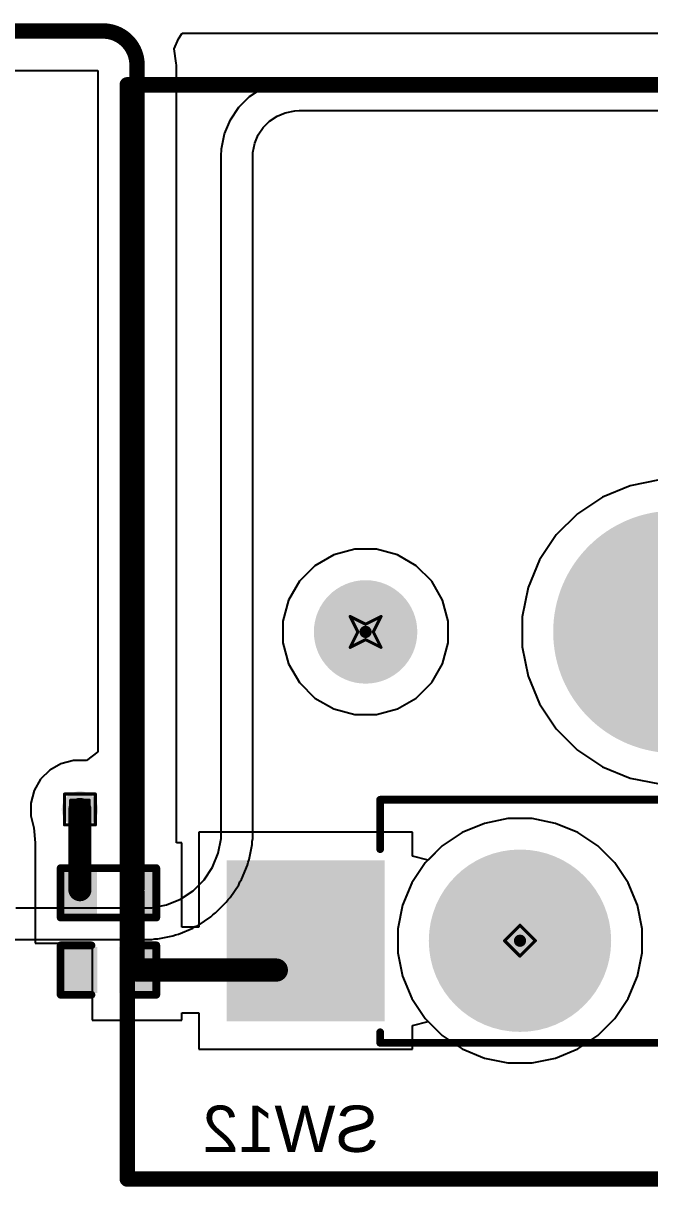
# Model space of a CAD drawing. Header units: inches. Extents: x 0 to 386, y 0 to 148.
# Drawn here: x 134.68 to 144.98, y 11.49 to 30.63 of the extents above; entities that cross this region are included whole.
import ezdxf

# ---------------------------------------------------------------- set-up
doc = ezdxf.new("R2010")
doc.units = ezdxf.units.IN
for name, color, linetype in [('Bottom Layer', 5, 'Continuous'), ('Bottom Overlay', 54, 'Continuous'), ('Bottom Paste', 16, 'Continuous'), ('Bottom Solder', 6, 'Continuous'), ('Drill Drawing', 1, 'Continuous'), ('Pad Holes', 156, 'Continuous'), ('Top Layer', 1, 'Continuous'), ('Top Overlay', 2, 'Continuous'), ('Top Solder', 216, 'Continuous'), ('Via Holes', 16, 'Continuous')]:
    doc.layers.add(name, color=color, linetype=linetype)
doc.styles.add('Arial', font='', dxfattribs={"height": 0.2})
doc.styles.get('Arial').set_extended_font_data('Arial')

# ---------------------------------------------------------------- blocks, each defined once
blk = doc.blocks.new('CPG151101S11_16_B_23')
at = {"layer": 'Bottom Layer'}
for points in [[(5.4750081, 3.8150038), (7.975003099999999, 3.8150038), (7.975003099999999, 1.2649962), (5.4750081, 1.2649962)], [(-7.975003099999999, 1.2750038), (-5.4750081, 1.2750038), (-5.4750081, -1.2750038), (-7.975003099999999, -1.2750038)]]:
    blk.add_hatch(color=5, dxfattribs=at).paths.add_polyline_path(points)
at = {"layer": 'Bottom Paste'}
for points in [[(5.4750081, 3.8150038), (7.975003099999999, 3.8150038), (7.975003099999999, 1.2649962), (5.4750081, 1.2649962)], [(-7.975003099999999, 1.2750038), (-5.4750081, 1.2750038), (-5.4750081, -1.2750038), (-7.975003099999999, -1.2750038)]]:
    blk.add_hatch(color=16, dxfattribs=at).paths.add_polyline_path(points)
at = {"layer": 'Bottom Solder'}
for points in [[(5.4249955, 3.8650164), (8.025015699999999, 3.8650164), (8.025015699999999, 1.2149836), (5.4249955, 1.2149836)], [(-8.025015699999999, 1.3250164), (-5.4249955, 1.3250164), (-5.4249955, -1.3250164), (-8.025015699999999, -1.3250164)]]:
    blk.add_hatch(color=6, dxfattribs=at).paths.add_polyline_path(points)
h = blk.add_hatch(color=6, dxfattribs=at)
edge = h.paths.add_edge_path()
edge.add_arc((3.199892, 2.54), 0.1016, 0, 360)
h = blk.add_hatch(color=6, dxfattribs=at)
edge = h.paths.add_edge_path()
edge.add_arc((-3.199892, 0), 0.1016, 0, 360)
h = blk.add_hatch(color=6, dxfattribs=at)
edge = h.paths.add_edge_path()
edge.add_arc((-4.420108, -2.54), 0.1016, 0, 360)
h = blk.add_hatch(color=6, dxfattribs=at)
edge = h.paths.add_edge_path()
edge.add_arc((0.6598919999999999, -2.54), 0.1016, 0, 360)
h = blk.add_hatch(color=6, dxfattribs=at)
edge = h.paths.add_edge_path()
edge.add_arc((5.739891999999999, -2.54), 0.1016, 0, 360)
at = {"layer": 'Pad Holes'}
h = blk.add_hatch(color=7, dxfattribs=at)
edge = h.paths.add_edge_path()
edge.add_arc((3.199892, 2.54), 1.499997, 0, 360)
h = blk.add_hatch(color=7, dxfattribs=at)
edge = h.paths.add_edge_path()
edge.add_arc((-3.199892, 0), 1.499997, 0, 360)
h = blk.add_hatch(color=7, dxfattribs=at)
edge = h.paths.add_edge_path()
edge.add_arc((0.6598919999999999, -2.54), 1.9939, 0, 360)
h = blk.add_hatch(color=7, dxfattribs=at)
edge = h.paths.add_edge_path()
edge.add_arc((-4.420108, -2.54), 0.8509, 0, 360)
h = blk.add_hatch(color=7, dxfattribs=at)
edge = h.paths.add_edge_path()
edge.add_arc((5.739891999999999, -2.54), 0.8509, 0, 360)
at = {"layer": 'Top Solder'}
h = blk.add_hatch(color=216, dxfattribs=at)
edge = h.paths.add_edge_path()
edge.add_arc((3.199892, 2.54), 0.1016, 0, 360)
h = blk.add_hatch(color=216, dxfattribs=at)
edge = h.paths.add_edge_path()
edge.add_arc((-3.199892, 0), 0.1016, 0, 360)
h = blk.add_hatch(color=216, dxfattribs=at)
edge = h.paths.add_edge_path()
edge.add_arc((-4.420108, -2.54), 0.1016, 0, 360)
h = blk.add_hatch(color=216, dxfattribs=at)
edge = h.paths.add_edge_path()
edge.add_arc((0.6598919999999999, -2.54), 0.1016, 0, 360)
h = blk.add_hatch(color=216, dxfattribs=at)
edge = h.paths.add_edge_path()
edge.add_arc((5.739891999999999, -2.54), 0.1016, 0, 360)
at = {"layer": 'Bottom Overlay'}
for points in [[(-5.499989, 1.9063716, 0.127, 0.127, -0.4142135623730951), (-3.1963614, 4.209999199999999, 0.127, 0.127, 0)], [(5.499989, 4.2200068, 0.127, 0.127, 0), (-3.1863538, 4.2200068, 0.127, 0.127, 0)], [(5.499989, 4.2200068, 0.127, 0.127, -0.4142135623730951), (5.4899814, 4.209999199999999, 0.127, 0.127, 0)], [(5.499989, 4.2200068, 0.127, 0.127, 0), (5.499989, 4.046143799999999, 0.127, 0.127, 0)], [(-5.499989, 1.9063716, 0.127, 0.127, 0), (-5.499989, -1.5061438, 0.127, 0.127, 0)], [(5.499989, 1.0338562, 0.127, 0.127, 0), (5.499989, 0.4700016, 0.127, 0.127, 0)], [(5.5000144, 0.4699508, 0.127, 0.127, 0), (5.499989, 0.4700016, 0.127, 0.127, 0)], [(5.5000144, 0.4699508, 0.127, 0.127, 0), (5.5000144, 0.2200148, 0.127, 0.127, 0)], [(-1.99999854, -1.67998394, 0.127, 0.127, -0.2716855530014931), (-0.09999725999999999, 0.22001734, 0.127, 0.127, 0)], [(0.1500124, 0.2200148, 0.127, 0.127, 0), (-0.0999998, 0.2200148, 0.127, 0.127, 0)], [(1.1900154, 0.2200148, 0.127, 0.127, 0), (0.1500124, 0.2200148, 0.127, 0.127, 0)], [(5.5000144, 0.2200148, 0.127, 0.127, 0), (1.1900154, 0.2200148, 0.127, 0.127, 0)], [(-5.499989, -1.5061438, 0.127, 0.127, 0), (-5.499989, -1.6799814, 0.127, 0.127, 0)], [(-1.999996, -1.6799814, 0.127, 0.127, 0), (-5.499989, -1.6799814, 0.127, 0.127, 0)]]:
    blk.add_lwpolyline(points, format="xyseb", dxfattribs=at)
for points in [[(-3.2281114, 4.209999199999999, 0.0635, 0.0635, 1), (-3.1646114, 4.209999199999999, 0.0635, 0.0635, 1)], [(-3.2181038, 4.2200068, 0.0635, 0.0635, 1), (-3.1546038, 4.2200068, 0.0635, 0.0635, 1)], [(5.4582314, 4.209999199999999, 0.0635, 0.0635, 1), (5.521731399999999, 4.209999199999999, 0.0635, 0.0635, 1)], [(5.468239, 4.2200068, 0.0635, 0.0635, 1), (5.531739, 4.2200068, 0.0635, 0.0635, 1)], [(5.468239, 4.2200068, 0.0635, 0.0635, 1), (5.531739, 4.2200068, 0.0635, 0.0635, 1)], [(5.468239, 4.2200068, 0.0635, 0.0635, 1), (5.531739, 4.2200068, 0.0635, 0.0635, 1)], [(5.468239, 4.046143799999999, 0.0635, 0.0635, 1), (5.531739, 4.046143799999999, 0.0635, 0.0635, 1)], [(-5.531739, 1.9063716, 0.0635, 0.0635, 1), (-5.468239, 1.9063716, 0.0635, 0.0635, 1)], [(-5.531739, 1.9063716, 0.0635, 0.0635, 1), (-5.468239, 1.9063716, 0.0635, 0.0635, 1)], [(5.468239, 1.0338562, 0.0635, 0.0635, 1), (5.531739, 1.0338562, 0.0635, 0.0635, 1)], [(5.468239, 0.4700016, 0.0635, 0.0635, 1), (5.531739, 0.4700016, 0.0635, 0.0635, 1)], [(5.468239, 0.4700016, 0.0635, 0.0635, 1), (5.531739, 0.4700016, 0.0635, 0.0635, 1)], [(5.4682644, 0.4699508, 0.0635, 0.0635, 1), (5.5317644, 0.4699508, 0.0635, 0.0635, 1)], [(5.4682644, 0.4699508, 0.0635, 0.0635, 1), (5.5317644, 0.4699508, 0.0635, 0.0635, 1)], [(-0.1317498, 0.2200148, 0.0635, 0.0635, 1), (-0.0682498, 0.2200148, 0.0635, 0.0635, 1)], [(-0.13174726, 0.22001734, 0.0635, 0.0635, 1), (-0.06824725999999999, 0.22001734, 0.0635, 0.0635, 1)], [(0.1182624, 0.2200148, 0.0635, 0.0635, 1), (0.1817624, 0.2200148, 0.0635, 0.0635, 1)], [(0.1182624, 0.2200148, 0.0635, 0.0635, 1), (0.1817624, 0.2200148, 0.0635, 0.0635, 1)], [(1.1582654, 0.2200148, 0.0635, 0.0635, 1), (1.2217654, 0.2200148, 0.0635, 0.0635, 1)], [(1.1582654, 0.2200148, 0.0635, 0.0635, 1), (1.2217654, 0.2200148, 0.0635, 0.0635, 1)], [(5.4682644, 0.2200148, 0.0635, 0.0635, 1), (5.5317644, 0.2200148, 0.0635, 0.0635, 1)], [(5.4682644, 0.2200148, 0.0635, 0.0635, 1), (5.5317644, 0.2200148, 0.0635, 0.0635, 1)], [(-5.531739, -1.5061438, 0.0635, 0.0635, 1), (-5.468239, -1.5061438, 0.0635, 0.0635, 1)], [(-5.531739, -1.5061438, 0.0635, 0.0635, 1), (-5.468239, -1.5061438, 0.0635, 0.0635, 1)], [(-5.531739, -1.6799814, 0.0635, 0.0635, 1), (-5.468239, -1.6799814, 0.0635, 0.0635, 1)], [(-5.531739, -1.6799814, 0.0635, 0.0635, 1), (-5.468239, -1.6799814, 0.0635, 0.0635, 1)], [(-2.03174854, -1.67998394, 0.0635, 0.0635, 1), (-1.96824854, -1.67998394, 0.0635, 0.0635, 1)], [(-2.031746, -1.6799814, 0.0635, 0.0635, 1), (-1.968246, -1.6799814, 0.0635, 0.0635, 1)]]:
    blk.add_lwpolyline(points, format="xyseb", close=True, dxfattribs=at)
blk = doc.blocks.new('R___0402_B_46')
at = {"layer": 'Bottom Layer'}
for points in [[(-0.2412999999999999, 0.3174999999999999), (-0.2413000000000001, -0.3175), (-0.6985, -0.3174999999999999), (-0.6985, 0.3175)], [(0.6985, 0.3174999999999999), (0.6985, -0.3175), (0.2412999999999999, -0.3174999999999999), (0.2413000000000001, 0.3175)]]:
    blk.add_hatch(color=5, dxfattribs=at).paths.add_polyline_path(points)
at = {"layer": 'Bottom Paste'}
for points in [[(-0.2412999999999999, 0.3174999999999999), (-0.2413000000000001, -0.3175), (-0.6985, -0.3174999999999999), (-0.6985, 0.3175)], [(0.6985, 0.3174999999999999), (0.6985, -0.3175), (0.2412999999999999, -0.3174999999999999), (0.2413000000000001, 0.3175)]]:
    blk.add_hatch(color=16, dxfattribs=at).paths.add_polyline_path(points)
at = {"layer": 'Bottom Solder'}
for points in [[(-0.1862988399999999, 0.3725011599999999), (-0.18629884, -0.3725011600000001), (-0.75350116, -0.3725011599999999), (-0.75350116, 0.3725011600000001)], [(0.75350116, 0.3725011599999999), (0.75350116, -0.3725011600000001), (0.1862988399999999, -0.3725011599999999), (0.18629884, 0.3725011600000001)]]:
    blk.add_hatch(color=6, dxfattribs=at).paths.add_polyline_path(points)
at = {"layer": 'Bottom Overlay'}
for points in [[(-0.7874, -0.4064, 0.127, 0.127, 0), (-0.7874, 0.4064, 0.127, 0.127, 0)], [(-0.7874, 0.4064, 0.127, 0.127, 0), (0.7874, 0.4064, 0.127, 0.127, 0)], [(-0.8128, 0.4318, 0.0032258, 0.0032258, 0), (0.8128, 0.4318, 0.0032258, 0.0032258, 0)], [(0.7874, -0.4064, 0.127, 0.127, 0), (0.7874, 0.4064, 0.127, 0.127, 0)], [(-0.7874, -0.4064, 0.127, 0.127, 0), (0.7874, -0.4064, 0.127, 0.127, 0)]]:
    blk.add_lwpolyline(points, format="xyseb", dxfattribs=at)
for points in [[(-0.8191499999999999, 0.4064, 0.0635, 0.0635, 1), (-0.7556499999999999, 0.4064, 0.0635, 0.0635, 1)], [(-0.8191499999999999, 0.4064, 0.0635, 0.0635, 1), (-0.7556499999999999, 0.4064, 0.0635, 0.0635, 1)], [(-0.81360518, 0.4318, 0.0016129, 0.0016129, 1), (-0.8119948199999999, 0.4318, 0.0016129, 0.0016129, 1)], [(0.7556499999999999, 0.4064, 0.0635, 0.0635, 1), (0.8191499999999999, 0.4064, 0.0635, 0.0635, 1)], [(0.7556499999999999, 0.4064, 0.0635, 0.0635, 1), (0.8191499999999999, 0.4064, 0.0635, 0.0635, 1)], [(0.8119948199999999, 0.4318, 0.0016129, 0.0016129, 1), (0.81360518, 0.4318, 0.0016129, 0.0016129, 1)], [(-0.8191499999999999, -0.4064, 0.0635, 0.0635, 1), (-0.7556499999999999, -0.4064, 0.0635, 0.0635, 1)], [(-0.8191499999999999, -0.4064, 0.0635, 0.0635, 1), (-0.7556499999999999, -0.4064, 0.0635, 0.0635, 1)], [(0.7556499999999999, -0.4064, 0.0635, 0.0635, 1), (0.8191499999999999, -0.4064, 0.0635, 0.0635, 1)], [(0.7556499999999999, -0.4064, 0.0635, 0.0635, 1), (0.8191499999999999, -0.4064, 0.0635, 0.0635, 1)]]:
    blk.add_lwpolyline(points, format="xyseb", close=True, dxfattribs=at)
blk = doc.blocks.new('____0402_B_92')
at = {"layer": 'Bottom Layer'}
for points in [[(-0.2412999999999999, 0.3174999999999999), (-0.2413000000000001, -0.3175), (-0.6985, -0.3174999999999999), (-0.6985, 0.3175)], [(0.6985, 0.3174999999999999), (0.6985, -0.3175), (0.2412999999999999, -0.3174999999999999), (0.2413000000000001, 0.3175)]]:
    blk.add_hatch(color=5, dxfattribs=at).paths.add_polyline_path(points)
at = {"layer": 'Bottom Paste'}
for points in [[(-0.2412999999999999, 0.3174999999999999), (-0.2413000000000001, -0.3175), (-0.6985, -0.3174999999999999), (-0.6985, 0.3175)], [(0.6985, 0.3174999999999999), (0.6985, -0.3175), (0.2412999999999999, -0.3174999999999999), (0.2413000000000001, 0.3175)]]:
    blk.add_hatch(color=16, dxfattribs=at).paths.add_polyline_path(points)
at = {"layer": 'Bottom Solder'}
for points in [[(-0.1813001199999999, 0.3774998799999999), (-0.1813001200000001, -0.3774998800000001), (-0.7584998799999999, -0.3774998799999999), (-0.7584998799999999, 0.3774998800000001)], [(0.7584998799999999, 0.3774998799999999), (0.7584998799999999, -0.3774998800000001), (0.1813001199999999, -0.3774998799999999), (0.1813001200000001, 0.3774998800000001)]]:
    blk.add_hatch(color=6, dxfattribs=at).paths.add_polyline_path(points)
at = {"layer": 'Bottom Overlay'}
for points in [[(-0.7874, -0.4064, 0.127, 0.127, 0), (-0.7874, 0.4064, 0.127, 0.127, 0)], [(-0.7874, 0.4064, 0.127, 0.127, 0), (-0.2794, 0.4064, 0.127, 0.127, 0)], [(0.2794, 0.4064, 0.127, 0.127, 0), (0.7874, 0.4064, 0.127, 0.127, 0)], [(0.7874, -0.4064, 0.127, 0.127, 0), (0.7874, 0.4064, 0.127, 0.127, 0)], [(-0.7874, -0.4064, 0.127, 0.127, 0), (-0.2794, -0.4064, 0.127, 0.127, 0)], [(0.2794, -0.4064, 0.127, 0.127, 0), (0.7874, -0.4064, 0.127, 0.127, 0)]]:
    blk.add_lwpolyline(points, format="xyseb", dxfattribs=at)
for points in [[(-0.8191499999999999, 0.4064, 0.0635, 0.0635, 1), (-0.7556499999999999, 0.4064, 0.0635, 0.0635, 1)], [(-0.8191499999999999, 0.4064, 0.0635, 0.0635, 1), (-0.7556499999999999, 0.4064, 0.0635, 0.0635, 1)], [(-0.31115, 0.4064, 0.0635, 0.0635, 1), (-0.24765, 0.4064, 0.0635, 0.0635, 1)], [(0.24765, 0.4064, 0.0635, 0.0635, 1), (0.31115, 0.4064, 0.0635, 0.0635, 1)], [(0.7556499999999999, 0.4064, 0.0635, 0.0635, 1), (0.8191499999999999, 0.4064, 0.0635, 0.0635, 1)], [(0.7556499999999999, 0.4064, 0.0635, 0.0635, 1), (0.8191499999999999, 0.4064, 0.0635, 0.0635, 1)], [(-0.8191499999999999, -0.4064, 0.0635, 0.0635, 1), (-0.7556499999999999, -0.4064, 0.0635, 0.0635, 1)], [(-0.8191499999999999, -0.4064, 0.0635, 0.0635, 1), (-0.7556499999999999, -0.4064, 0.0635, 0.0635, 1)], [(-0.31115, -0.4064, 0.0635, 0.0635, 1), (-0.24765, -0.4064, 0.0635, 0.0635, 1)], [(0.24765, -0.4064, 0.0635, 0.0635, 1), (0.31115, -0.4064, 0.0635, 0.0635, 1)], [(0.7556499999999999, -0.4064, 0.0635, 0.0635, 1), (0.8191499999999999, -0.4064, 0.0635, 0.0635, 1)], [(0.7556499999999999, -0.4064, 0.0635, 0.0635, 1), (0.8191499999999999, -0.4064, 0.0635, 0.0635, 1)]]:
    blk.add_lwpolyline(points, format="xyseb", close=True, dxfattribs=at)

msp = doc.modelspace()

# ---------------------------------------------------------------- hatches: boundary and pattern name
at = {"layer": 'Bottom Layer'}
h = msp.add_hatch(color=5, dxfattribs=at)
edge = h.paths.add_edge_path()
edge.add_arc((135.61007422, 17.69898416), 0.2999994, 0, 360)
at = {"layer": 'Top Layer'}
h = msp.add_hatch(color=1, dxfattribs=at)
edge = h.paths.add_edge_path()
edge.add_arc((135.61007422, 17.69898416), 0.2999994, 0, 360)
at = {"layer": 'Via Holes'}
h = msp.add_hatch(color=7, dxfattribs=at)
edge = h.paths.add_edge_path()
edge.add_arc((135.61007422, 17.69898416), 0.1499997, 0, 360)

# ---------------------------------------------------------------- linework, layer by layer
at = {"layer": 'Bottom Layer'}
for p, q in [((137.2341045, 30.3768252), (137.29472922, 30.467554)), ((137.29472922, 30.467554), (173.12639492, 30.46755654)), ((137.15983998, 30.21355146), (137.2341045, 30.3768252)), ((137.19102864, 29.97666344), (137.15983998, 30.21355146)), ((117.17610296, 29.85795146), (135.9024333, 29.85795654)), ((135.9024333, 29.85795654), (135.9024333, 18.649696)), ((137.19731514, 29.94505568), (137.19102864, 29.97666344)), ((137.19731514, 17.15288416), (137.19731514, 29.94505568)), ((144.65980466, 23.02575024), (144.20448934, 22.8371527)), ((145.14316666, 23.12189686), (144.65980466, 23.02575024)), ((144.20448934, 22.8371527), (143.79471368, 22.56334832)), ((143.79471368, 22.56334832), (143.44623076, 22.2148654)), ((143.44623076, 22.2148654), (143.17242638, 21.80508974)), ((139.78506714, 21.88628846), (139.47519984, 21.7073861)), ((140.13067986, 21.97889686), (139.78506714, 21.88628846)), ((140.48848458, 21.97889686), (140.13067986, 21.97889686)), ((140.8340973, 21.88628846), (140.48848458, 21.97889686)), ((141.1439646, 21.7073861), (140.8340973, 21.88628846)), ((139.47519984, 21.7073861), (139.22219298, 21.45437924)), ((141.39697146, 21.45437924), (141.1439646, 21.7073861)), ((143.17242638, 21.80508974), (142.98382884, 21.34977442)), ((139.22219298, 21.45437924), (139.04329062, 21.14451194)), ((141.57587382, 21.14451194), (141.39697146, 21.45437924)), ((142.98382884, 21.34977442), (142.88768222, 20.86641242)), ((139.04329062, 21.14451194), (138.95068222, 20.79889922)), ((141.66848222, 20.79889922), (141.57587382, 21.14451194)), ((142.88768222, 20.86641242), (142.88768222, 20.3735813)), ((138.95068222, 20.79889922), (138.95068222, 20.4410945)), ((141.66848222, 20.4410945), (141.66848222, 20.79889922)), ((138.95068222, 20.4410945), (139.04329062, 20.09548178)), ((141.57587382, 20.09548178), (141.66848222, 20.4410945)), ((142.88768222, 20.3735813), (142.98382884, 19.8902193)), ((139.04329062, 20.09548178), (139.22219298, 19.78561448)), ((141.39697146, 19.78561448), (141.57587382, 20.09548178)), ((139.22219298, 19.78561448), (139.47519984, 19.53260762)), ((141.1439646, 19.53260762), (141.39697146, 19.78561448)), ((142.98382884, 19.8902193), (143.17242638, 19.43490398)), ((139.47519984, 19.53260762), (139.78506714, 19.35370526)), ((140.8340973, 19.35370526), (141.1439646, 19.53260762)), ((139.78506714, 19.35370526), (140.13067986, 19.26109686)), ((140.48848458, 19.26109686), (140.8340973, 19.35370526)), ((143.17242638, 19.43490398), (143.44623076, 19.02512832)), ((140.13067986, 19.26109686), (140.48848458, 19.26109686)), ((143.44623076, 19.02512832), (143.79471368, 18.6766454)), ((135.9024333, 18.649696), (135.71644688, 18.50698356)), ((143.79471368, 18.6766454), (144.20448934, 18.40284102)), ((135.29819778, 18.4519189), (135.11395126, 18.3455437)), ((135.50369902, 18.50698356), (135.29819778, 18.4519189)), ((135.71644688, 18.50698356), (135.50369902, 18.50698356)), ((144.20448934, 18.40284102), (144.65980466, 18.21424348)), ((134.96351468, 18.19510712), (134.85713948, 18.0108606)), ((135.11395126, 18.3455437), (134.96351468, 18.19510712)), ((144.65980466, 18.21424348), (145.14316666, 18.11809686)), ((134.85713948, 18.0108606), (134.80207482, 17.80535936)), ((134.80207482, 17.80535936), (134.80207482, 17.59260896)), ((134.80207482, 17.59260896), (134.85400004, 17.39881966)), ((142.26387092, 17.47082612), (141.89843858, 17.3194599)), ((142.65181274, 17.54799386), (142.26387092, 17.47082612)), ((143.0473517, 17.54799386), (142.65181274, 17.54799386)), ((143.43529352, 17.47082612), (143.0473517, 17.54799386)), ((143.80072586, 17.3194599), (143.43529352, 17.47082612)), ((134.85400004, 17.39881966), (134.87347168, 17.15288416)), ((141.08246612, 17.32300066), (137.56647112, 17.32300066)), ((137.56647112, 17.32300066), (137.56647112, 15.7619192)), ((141.08246612, 16.93251376), (141.08246612, 17.32300066)), ((141.89843858, 17.3194599), (141.56955938, 17.09970926)), ((144.12960506, 17.09970926), (143.80072586, 17.3194599)), ((134.87347168, 17.15288416), (134.87346914, 17.15288162)), ((134.87346914, 17.15288162), (134.87347422, 17.15287908)), ((134.87347422, 17.15287908), (134.87347422, 15.50188416)), ((137.28647422, 17.15288416), (137.19731514, 17.15288416)), ((137.28647422, 15.7619192), (137.28647422, 17.15288416)), ((141.56955938, 17.09970926), (141.33646612, 16.866616)), ((144.40929462, 16.8200197), (144.12960506, 17.09970926)), ((141.33646612, 16.866616), (141.08246612, 16.93251376)), ((144.62904526, 16.4911405), (144.40929462, 16.8200197)), ((144.78041148, 16.12570816), (144.62904526, 16.4911405)), ((144.85757922, 15.73776634), (144.78041148, 16.12570816)), ((137.56647112, 15.7619192), (137.28647422, 15.7619192)), ((144.85757922, 15.34222738), (144.85757922, 15.73776634)), ((134.87347422, 15.50188416), (135.81327422, 15.50188416)), ((135.81327422, 15.50188416), (135.81327422, 14.23189178)), ((144.78041148, 14.95428556), (144.85757922, 15.34222738)), ((144.62904526, 14.58885322), (144.78041148, 14.95428556)), ((144.40929462, 14.25997402), (144.62904526, 14.58885322)), ((135.81327422, 14.23189178), (137.28647422, 14.23189178)), ((137.28647422, 14.23189178), (137.28647422, 14.35286436)), ((137.28647422, 14.35286436), (137.56647112, 14.35286436)), ((137.56647112, 14.35286436), (137.56647112, 13.75699306)), ((141.08246612, 14.14747996), (141.33646612, 14.21337772)), ((141.33646612, 14.21337772), (141.56955938, 13.98028446)), ((144.12960506, 13.98028446), (144.40929462, 14.25997402)), ((141.08246612, 13.75699306), (141.08246612, 14.14747996)), ((141.56955938, 13.98028446), (141.89843858, 13.76053382)), ((143.80072586, 13.76053382), (144.12960506, 13.98028446)), ((137.56647112, 13.75699306), (141.08246612, 13.75699306)), ((141.89843858, 13.76053382), (142.26387092, 13.6091676)), ((142.26387092, 13.6091676), (142.65181274, 13.53199986)), ((143.0473517, 13.53199986), (143.43529352, 13.6091676)), ((143.43529352, 13.6091676), (143.80072586, 13.76053382)), ((142.65181274, 13.53199986), (143.0473517, 13.53199986))]:
    msp.add_line(p, q, dxfattribs=at)
for points in [[(117.17610296, 30.50539238, 0.254, 0.254, 0), (135.98953244, 30.50539746, 0.254, 0.254, 0)], [(135.98953244, 30.50539746, 0.254, 0.254, -0.4142135623730951), (136.54987422, 29.94505568, 0.254, 0.254, 0)], [(136.54987422, 16.40839746, 0.254, 0.254, 0), (136.54987422, 29.94505568, 0.254, 0.254, 0)], [(135.61007422, 16.38017806, 0.3809999999999999, 0.3809999999999999, 0), (135.61007422, 17.69898416, 0.3809999999999999, 0.3809999999999999, 0)], [(136.54987422, 15.08278416, 0.254, 0.254, 0), (136.54987422, 16.32738416, 0.254, 0.254, 0)], [(136.54987422, 15.05739178, 0.3809999999999999, 0.3809999999999999, 0), (138.84186354, 15.05739178, 0.3809999999999999, 0.3809999999999999, 0)]]:
    msp.add_lwpolyline(points, format="xyseb", dxfattribs=at)
for points in [[(135.92603244, 30.50539746, 0.127, 0.127, 1), (136.05303244, 30.50539746, 0.127, 0.127, 1)], [(135.92603244, 30.50539746, 0.127, 0.127, 1), (136.05303244, 30.50539746, 0.127, 0.127, 1)], [(136.48637422, 29.94505568, 0.127, 0.127, 1), (136.61337422, 29.94505568, 0.127, 0.127, 1)], [(136.48637422, 29.94505568, 0.127, 0.127, 1), (136.61337422, 29.94505568, 0.127, 0.127, 1)], [(135.51482422, 17.69898416, 0.1905, 0.1905, 1), (135.70532422, 17.69898416, 0.1905, 0.1905, 1)], [(135.51482422, 16.38017806, 0.1905, 0.1905, 1), (135.70532422, 16.38017806, 0.1905, 0.1905, 1)], [(136.48637422, 16.40839746, 0.127, 0.127, 1), (136.61337422, 16.40839746, 0.127, 0.127, 1)], [(136.48637422, 16.32738416, 0.127, 0.127, 1), (136.61337422, 16.32738416, 0.127, 0.127, 1)], [(136.45462422, 15.05739178, 0.1905, 0.1905, 1), (136.64512422, 15.05739178, 0.1905, 0.1905, 1)], [(136.48637422, 15.08278416, 0.127, 0.127, 1), (136.61337422, 15.08278416, 0.127, 0.127, 1)], [(138.74661354, 15.05739178, 0.1905, 0.1905, 1), (138.93711354, 15.05739178, 0.1905, 0.1905, 1)]]:
    msp.add_lwpolyline(points, format="xyseb", close=True, dxfattribs=at)
at = {"layer": 'Drill Drawing'}
for points in [[(140.05558222, 20.87399686, 0.0508, 0.0508, 0), (140.30958222, 20.74699686, 0.0508, 0.0508, 0)], [(140.05558222, 20.87399686, 0.0508, 0.0508, 0), (140.18258222, 20.61999686, 0.0508, 0.0508, 0)], [(140.30958222, 20.74699686, 0.0508, 0.0508, 0), (140.56358222, 20.87399686, 0.0508, 0.0508, 0)], [(140.43658222, 20.61999686, 0.0508, 0.0508, 0), (140.56358222, 20.87399686, 0.0508, 0.0508, 0)], [(140.05558222, 20.36599686, 0.0508, 0.0508, 0), (140.18258222, 20.61999686, 0.0508, 0.0508, 0)], [(140.05558222, 20.36599686, 0.0508, 0.0508, 0), (140.30958222, 20.49299686, 0.0508, 0.0508, 0)], [(140.30958222, 20.49299686, 0.0508, 0.0508, 0), (140.56358222, 20.36599686, 0.0508, 0.0508, 0)], [(140.43658222, 20.61999686, 0.0508, 0.0508, 0), (140.56358222, 20.36599686, 0.0508, 0.0508, 0)], [(135.35607422, 17.95298416, 0.0508, 0.0508, 0), (135.86407422, 17.95298416, 0.0508, 0.0508, 0)], [(135.35607422, 17.44498416, 0.0508, 0.0508, 0), (135.35607422, 17.95298416, 0.0508, 0.0508, 0)], [(135.45767422, 17.85138416, 0.0508, 0.0508, 0), (135.76247422, 17.85138416, 0.0508, 0.0508, 0)], [(135.45767422, 17.54658416, 0.0508, 0.0508, 0), (135.45767422, 17.85138416, 0.0508, 0.0508, 0)], [(135.76247422, 17.54658416, 0.0508, 0.0508, 0), (135.76247422, 17.85138416, 0.0508, 0.0508, 0)], [(135.86407422, 17.44498416, 0.0508, 0.0508, 0), (135.86407422, 17.95298416, 0.0508, 0.0508, 0)], [(135.35607422, 17.44498416, 0.0508, 0.0508, 0), (135.86407422, 17.44498416, 0.0508, 0.0508, 0)], [(135.45767422, 17.54658416, 0.0508, 0.0508, 0), (135.76247422, 17.54658416, 0.0508, 0.0508, 0)], [(142.59558222, 15.53999686, 0.0508, 0.0508, 0), (142.84958222, 15.79399686, 0.0508, 0.0508, 0)], [(142.84958222, 15.79399686, 0.0508, 0.0508, 0), (143.10358222, 15.53999686, 0.0508, 0.0508, 0)], [(142.59558222, 15.53999686, 0.0508, 0.0508, 0), (142.84958222, 15.28599686, 0.0508, 0.0508, 0)], [(142.84958222, 15.28599686, 0.0508, 0.0508, 0), (143.10358222, 15.53999686, 0.0508, 0.0508, 0)]]:
    msp.add_lwpolyline(points, format="xyseb", dxfattribs=at)
for points in [[(140.04288222, 20.87399686, 0.0254, 0.0254, 1), (140.06828222, 20.87399686, 0.0254, 0.0254, 1)], [(140.04288222, 20.87399686, 0.0254, 0.0254, 1), (140.06828222, 20.87399686, 0.0254, 0.0254, 1)], [(140.55088222, 20.87399686, 0.0254, 0.0254, 1), (140.57628222, 20.87399686, 0.0254, 0.0254, 1)], [(140.55088222, 20.87399686, 0.0254, 0.0254, 1), (140.57628222, 20.87399686, 0.0254, 0.0254, 1)], [(140.29688222, 20.74699686, 0.0254, 0.0254, 1), (140.32228222, 20.74699686, 0.0254, 0.0254, 1)], [(140.29688222, 20.74699686, 0.0254, 0.0254, 1), (140.32228222, 20.74699686, 0.0254, 0.0254, 1)], [(140.16988222, 20.61999686, 0.0254, 0.0254, 1), (140.19528222, 20.61999686, 0.0254, 0.0254, 1)], [(140.16988222, 20.61999686, 0.0254, 0.0254, 1), (140.19528222, 20.61999686, 0.0254, 0.0254, 1)], [(140.29688222, 20.49299686, 0.0254, 0.0254, 1), (140.32228222, 20.49299686, 0.0254, 0.0254, 1)], [(140.29688222, 20.49299686, 0.0254, 0.0254, 1), (140.32228222, 20.49299686, 0.0254, 0.0254, 1)], [(140.42388222, 20.61999686, 0.0254, 0.0254, 1), (140.44928222, 20.61999686, 0.0254, 0.0254, 1)], [(140.42388222, 20.61999686, 0.0254, 0.0254, 1), (140.44928222, 20.61999686, 0.0254, 0.0254, 1)], [(140.04288222, 20.36599686, 0.0254, 0.0254, 1), (140.06828222, 20.36599686, 0.0254, 0.0254, 1)], [(140.04288222, 20.36599686, 0.0254, 0.0254, 1), (140.06828222, 20.36599686, 0.0254, 0.0254, 1)], [(140.55088222, 20.36599686, 0.0254, 0.0254, 1), (140.57628222, 20.36599686, 0.0254, 0.0254, 1)], [(140.55088222, 20.36599686, 0.0254, 0.0254, 1), (140.57628222, 20.36599686, 0.0254, 0.0254, 1)], [(135.34337422, 17.95298416, 0.0254, 0.0254, 1), (135.36877422, 17.95298416, 0.0254, 0.0254, 1)], [(135.34337422, 17.95298416, 0.0254, 0.0254, 1), (135.36877422, 17.95298416, 0.0254, 0.0254, 1)], [(135.44497422, 17.85138416, 0.0254, 0.0254, 1), (135.47037422, 17.85138416, 0.0254, 0.0254, 1)], [(135.44497422, 17.85138416, 0.0254, 0.0254, 1), (135.47037422, 17.85138416, 0.0254, 0.0254, 1)], [(135.74977422, 17.85138416, 0.0254, 0.0254, 1), (135.77517422, 17.85138416, 0.0254, 0.0254, 1)], [(135.74977422, 17.85138416, 0.0254, 0.0254, 1), (135.77517422, 17.85138416, 0.0254, 0.0254, 1)], [(135.85137422, 17.95298416, 0.0254, 0.0254, 1), (135.87677422, 17.95298416, 0.0254, 0.0254, 1)], [(135.85137422, 17.95298416, 0.0254, 0.0254, 1), (135.87677422, 17.95298416, 0.0254, 0.0254, 1)], [(135.34337422, 17.44498416, 0.0254, 0.0254, 1), (135.36877422, 17.44498416, 0.0254, 0.0254, 1)], [(135.34337422, 17.44498416, 0.0254, 0.0254, 1), (135.36877422, 17.44498416, 0.0254, 0.0254, 1)], [(135.44497422, 17.54658416, 0.0254, 0.0254, 1), (135.47037422, 17.54658416, 0.0254, 0.0254, 1)], [(135.44497422, 17.54658416, 0.0254, 0.0254, 1), (135.47037422, 17.54658416, 0.0254, 0.0254, 1)], [(135.74977422, 17.54658416, 0.0254, 0.0254, 1), (135.77517422, 17.54658416, 0.0254, 0.0254, 1)], [(135.74977422, 17.54658416, 0.0254, 0.0254, 1), (135.77517422, 17.54658416, 0.0254, 0.0254, 1)], [(135.85137422, 17.44498416, 0.0254, 0.0254, 1), (135.87677422, 17.44498416, 0.0254, 0.0254, 1)], [(135.85137422, 17.44498416, 0.0254, 0.0254, 1), (135.87677422, 17.44498416, 0.0254, 0.0254, 1)], [(142.83688222, 15.79399686, 0.0254, 0.0254, 1), (142.86228222, 15.79399686, 0.0254, 0.0254, 1)], [(142.83688222, 15.79399686, 0.0254, 0.0254, 1), (142.86228222, 15.79399686, 0.0254, 0.0254, 1)], [(142.58288222, 15.53999686, 0.0254, 0.0254, 1), (142.60828222, 15.53999686, 0.0254, 0.0254, 1)], [(142.58288222, 15.53999686, 0.0254, 0.0254, 1), (142.60828222, 15.53999686, 0.0254, 0.0254, 1)], [(143.09088222, 15.53999686, 0.0254, 0.0254, 1), (143.11628222, 15.53999686, 0.0254, 0.0254, 1)], [(143.09088222, 15.53999686, 0.0254, 0.0254, 1), (143.11628222, 15.53999686, 0.0254, 0.0254, 1)], [(142.83688222, 15.28599686, 0.0254, 0.0254, 1), (142.86228222, 15.28599686, 0.0254, 0.0254, 1)], [(142.83688222, 15.28599686, 0.0254, 0.0254, 1), (142.86228222, 15.28599686, 0.0254, 0.0254, 1)]]:
    msp.add_lwpolyline(points, format="xyseb", close=True, dxfattribs=at)
at = {"layer": 'Top Layer'}
for p, q in [((138.83700706, 29.65930822), (139.08118742, 29.7078781)), ((139.08118742, 29.7078781), (139.20567028, 29.71399442)), ((139.20567028, 29.71399442), (139.20567028, 29.71399696)), ((139.20567028, 29.71399696), (169.4942508, 29.71399442)), ((138.3999899, 29.42571712), (138.60699736, 29.56403282)), ((138.60699736, 29.56403282), (138.83700706, 29.65930822)), ((138.22394758, 29.2496748), (138.3999899, 29.42571712)), ((138.08563188, 29.04266734), (138.22394758, 29.2496748)), ((138.73016704, 29.0233989), (138.85233088, 29.10502688)), ((138.85233088, 29.10502688), (138.9880888, 29.16125994)), ((138.9880888, 29.16125994), (139.14477124, 29.19242574)), ((139.14477124, 29.19242574), (139.21842362, 29.19604524)), ((139.21842362, 29.19604524), (169.4815508, 29.1960427)), ((137.99035648, 28.81265764), (138.08563188, 29.04266734)), ((138.54463528, 28.79732874), (138.62626072, 28.91949258)), ((138.62626072, 28.91949258), (138.73016704, 29.0233989)), ((137.9417866, 28.56847728), (137.99035648, 28.81265764)), ((138.48840476, 28.66157844), (138.54463528, 28.79732874)), ((137.93567282, 28.44399696), (137.9417866, 28.56847728)), ((138.45723896, 28.504896), (138.48840476, 28.66157844)), ((137.93567028, 17.34888072), (137.93567282, 28.44399696)), ((138.453622, 17.34888072), (138.45362454, 28.4313122)), ((138.45362454, 28.4313122), (138.45723896, 28.504896)), ((144.65980466, 23.02575024), (144.20448934, 22.8371527)), ((145.14316666, 23.12189686), (144.65980466, 23.02575024)), ((144.20448934, 22.8371527), (143.79471368, 22.56334832)), ((143.79471368, 22.56334832), (143.44623076, 22.2148654)), ((143.44623076, 22.2148654), (143.17242638, 21.80508974)), ((139.78506714, 21.88628846), (139.47519984, 21.7073861)), ((140.13067986, 21.97889686), (139.78506714, 21.88628846)), ((140.48848458, 21.97889686), (140.13067986, 21.97889686)), ((140.8340973, 21.88628846), (140.48848458, 21.97889686)), ((141.1439646, 21.7073861), (140.8340973, 21.88628846)), ((139.47519984, 21.7073861), (139.22219298, 21.45437924)), ((141.39697146, 21.45437924), (141.1439646, 21.7073861)), ((143.17242638, 21.80508974), (142.98382884, 21.34977442)), ((139.22219298, 21.45437924), (139.04329062, 21.14451194)), ((141.57587382, 21.14451194), (141.39697146, 21.45437924)), ((142.98382884, 21.34977442), (142.88768222, 20.86641242)), ((139.04329062, 21.14451194), (138.95068222, 20.79889922)), ((141.66848222, 20.79889922), (141.57587382, 21.14451194)), ((142.88768222, 20.86641242), (142.88768222, 20.3735813)), ((138.95068222, 20.79889922), (138.95068222, 20.4410945)), ((141.66848222, 20.4410945), (141.66848222, 20.79889922)), ((138.95068222, 20.4410945), (139.04329062, 20.09548178)), ((141.57587382, 20.09548178), (141.66848222, 20.4410945)), ((142.88768222, 20.3735813), (142.98382884, 19.8902193)), ((139.04329062, 20.09548178), (139.22219298, 19.78561448)), ((141.39697146, 19.78561448), (141.57587382, 20.09548178)), ((139.22219298, 19.78561448), (139.47519984, 19.53260762)), ((141.1439646, 19.53260762), (141.39697146, 19.78561448)), ((142.98382884, 19.8902193), (143.17242638, 19.43490398)), ((139.47519984, 19.53260762), (139.78506714, 19.35370526)), ((140.8340973, 19.35370526), (141.1439646, 19.53260762)), ((139.78506714, 19.35370526), (140.13067986, 19.26109686)), ((140.48848458, 19.26109686), (140.8340973, 19.35370526)), ((143.17242638, 19.43490398), (143.44623076, 19.02512832)), ((140.13067986, 19.26109686), (140.48848458, 19.26109686)), ((143.44623076, 19.02512832), (143.79471368, 18.6766454)), ((143.79471368, 18.6766454), (144.20448934, 18.40284102)), ((144.20448934, 18.40284102), (144.65980466, 18.21424348)), ((144.65980466, 18.21424348), (145.14316666, 18.11809686)), ((142.26387092, 17.47082612), (141.89843858, 17.3194599)), ((142.65181274, 17.54799386), (142.26387092, 17.47082612)), ((143.0473517, 17.54799386), (142.65181274, 17.54799386)), ((143.43529352, 17.47082612), (143.0473517, 17.54799386)), ((143.80072586, 17.3194599), (143.43529352, 17.47082612)), ((137.93567028, 17.22379588), (137.93567028, 17.34888072)), ((137.93567028, 17.34888072), (137.93567028, 17.34888072)), ((138.453622, 17.22379588), (138.453622, 17.34888072)), ((141.89843858, 17.3194599), (141.56955938, 17.09970926)), ((144.12960506, 17.09970926), (143.80072586, 17.3194599)), ((137.88686418, 16.97843442), (137.93567028, 17.22379588)), ((138.39486418, 16.8773856), (138.44367028, 17.12274706)), ((138.44367028, 17.17376296), (138.453622, 17.22379588)), ((138.44367028, 17.12274706), (138.44367028, 17.17376296)), ((141.56955938, 17.09970926), (141.28986982, 16.8200197)), ((144.40929462, 16.8200197), (144.12960506, 17.09970926)), ((137.79112904, 16.74730966), (137.88686418, 16.97843442)), ((138.37534174, 16.83025336), (138.39486418, 16.8773856)), ((137.65214278, 16.53930144), (137.79112904, 16.74730966)), ((138.26965488, 16.54909822), (138.36539002, 16.78022298)), ((138.36539002, 16.78022298), (138.37534174, 16.83025336)), ((141.28986982, 16.8200197), (141.07011918, 16.4911405)), ((144.62904526, 16.4911405), (144.40929462, 16.8200197)), ((137.47524702, 16.36240568), (137.65214278, 16.53930144)), ((138.22179112, 16.45955052), (138.24131356, 16.50668276)), ((138.24131356, 16.50668276), (138.26965488, 16.54909822)), ((141.07011918, 16.4911405), (140.91875296, 16.12570816)), ((144.78041148, 16.12570816), (144.62904526, 16.4911405)), ((137.2672388, 16.22341942), (137.47524702, 16.36240568)), ((138.08280486, 16.2515423), (138.22179112, 16.45955052)), ((134.55447816, 16.07888072), (136.66567028, 16.07888072)), ((136.66567028, 16.07888072), (136.79075258, 16.07888072)), ((136.79075258, 16.07888072), (137.03611404, 16.12768428)), ((137.03611404, 16.12768428), (137.2672388, 16.22341942)), ((137.8414947, 15.99616054), (138.01839046, 16.17305376)), ((138.01839046, 16.17305376), (138.04673178, 16.21546922)), ((138.04673178, 16.21546922), (138.08280486, 16.2515423)), ((140.91875296, 16.12570816), (140.84158522, 15.73776634)), ((144.85757922, 15.73776634), (144.78041148, 16.12570816)), ((137.5549954, 15.79275734), (137.76300616, 15.9317436)), ((137.76300616, 15.9317436), (137.79908432, 15.96782176)), ((137.79908432, 15.96782176), (137.8414947, 15.99616054)), ((137.23432548, 15.64915844), (137.46545024, 15.74489358)), ((137.46545024, 15.74489358), (137.50786824, 15.77323744)), ((137.50786824, 15.77323744), (137.5549954, 15.79275734)), ((140.84158522, 15.73776634), (140.84158522, 15.34222738)), ((144.85757922, 15.34222738), (144.85757922, 15.73776634)), ((134.42939332, 15.560929), (136.79075258, 15.560929)), ((136.79075258, 15.560929), (136.8407855, 15.57088072)), ((136.8407855, 15.57088072), (136.89179632, 15.57088072)), ((136.89179632, 15.57088072), (137.13715778, 15.61968428)), ((137.13715778, 15.61968428), (137.18429002, 15.63920672)), ((137.18429002, 15.63920672), (137.23432548, 15.64915844)), ((140.84158522, 15.34222738), (140.91875296, 14.95428556)), ((144.78041148, 14.95428556), (144.85757922, 15.34222738)), ((140.91875296, 14.95428556), (141.07011918, 14.58885322)), ((144.62904526, 14.58885322), (144.78041148, 14.95428556)), ((141.07011918, 14.58885322), (141.28986982, 14.25997402)), ((144.40929462, 14.25997402), (144.62904526, 14.58885322)), ((141.28986982, 14.25997402), (141.56955938, 13.98028446)), ((144.12960506, 13.98028446), (144.40929462, 14.25997402)), ((141.56955938, 13.98028446), (141.89843858, 13.76053382)), ((143.80072586, 13.76053382), (144.12960506, 13.98028446)), ((141.89843858, 13.76053382), (142.26387092, 13.6091676)), ((142.26387092, 13.6091676), (142.65181274, 13.53199986)), ((143.0473517, 13.53199986), (143.43529352, 13.6091676)), ((143.43529352, 13.6091676), (143.80072586, 13.76053382)), ((142.65181274, 13.53199986), (143.0473517, 13.53199986))]:
    msp.add_line(p, q, dxfattribs=at)
at = {"layer": 'Top Overlay'}
for points in [[(136.38906174, 29.6199941, 0.254, 0.254, 0), (154.3890613, 29.6199941, 0.254, 0.254, 0)], [(136.38906174, 11.61999454, 0.254, 0.254, 0), (136.38906174, 29.6199941, 0.254, 0.254, 0)], [(136.38906174, 11.61999454, 0.254, 0.254, 0), (154.3890613, 11.61999454, 0.254, 0.254, 0)]]:
    msp.add_lwpolyline(points, format="xyseb", dxfattribs=at)
for points in [[(136.32556174, 29.6199941, 0.127, 0.127, 1), (136.45256174, 29.6199941, 0.127, 0.127, 1)], [(136.32556174, 29.6199941, 0.127, 0.127, 1), (136.45256174, 29.6199941, 0.127, 0.127, 1)], [(136.32556174, 11.61999454, 0.127, 0.127, 1), (136.45256174, 11.61999454, 0.127, 0.127, 1)], [(136.32556174, 11.61999454, 0.127, 0.127, 1), (136.45256174, 11.61999454, 0.127, 0.127, 1)]]:
    msp.add_lwpolyline(points, format="xyseb", close=True, dxfattribs=at)

# ---------------------------------------------------------------- block references
at = {"rotation": 180}
msp.add_blockref('CPG151101S11_16_B_23', (146.04947422, 18.07999686), dxfattribs=at)
for name, p in [('R___0402_B_46', (136.07997422, 16.32738416)), ('____0402_B_92', (136.07997422, 15.05739178))]:
    msp.add_blockref(name, p)

# ---------------------------------------------------------------- texts
at = {"layer": 'Bottom Overlay', "style": 'Arial', "text_generation_flag": 2}
msp.add_text('SW12', height=0.7619999999999999, dxfattribs=at).set_placement((140.5250682, 12.06512446))

doc.saveas('drawing.dxf')
